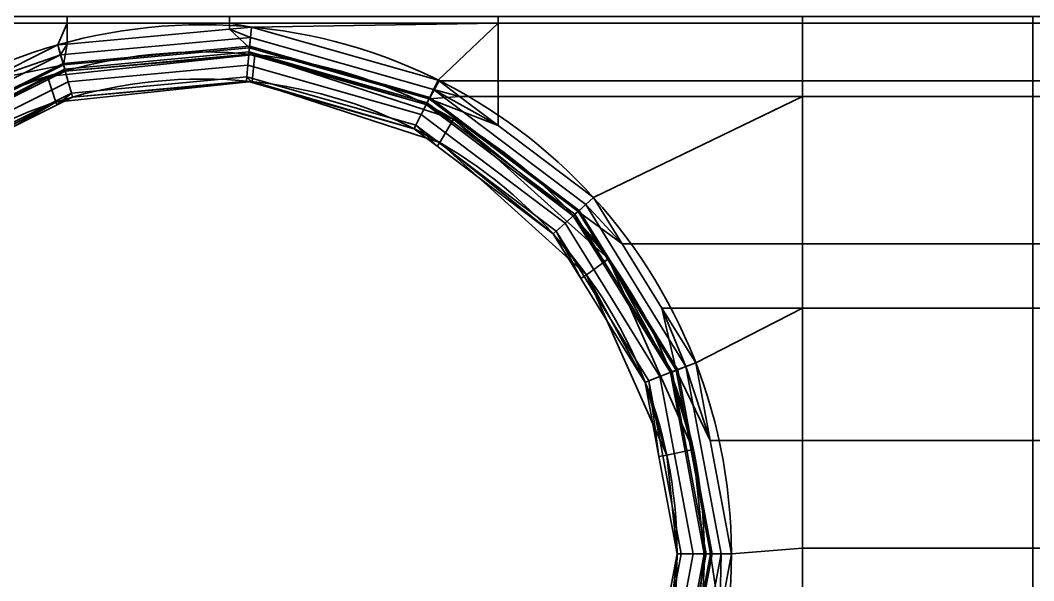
# Model space of a CAD drawing. Header units: millimetres. Extents: x 516 to 946, y 0 to 190.
# Drawn here: x 582.1 to 656.8, y 93 to 134.3 of the extents above; entities that cross this region are included whole.
import ezdxf

# ---------------------------------------------------------------- set-up
doc = ezdxf.new("R2010")
doc.units = ezdxf.units.MM
doc.layers.add('1', color=7, linetype='Continuous', true_color=0xffffff)

# ---------------------------------------------------------------- blocks, each defined once
blk = doc.blocks.new('UG_SURFACE_001')
at = {"layer": '1', "color": 252, "linetype": 'Continuous', "lineweight": 35}
for points in [[(70.005924, 134.602293, 3.5), (62.151741, 134.602293, 3.5), (62.151741, 134.107456, 3.5), (70.005924, 134.107456, 3.5)], [(70.005924, 134.107456, 1.5), (62.151741, 134.107456, 1.5), (62.151741, 134.602293, 1.5), (70.005924, 134.602293, 1.5)], [(81.981383, 134.602293, 3.5), (70.005924, 134.602293, 3.5), (70.005924, 134.107456, 3.5), (81.981383, 134.107456, 3.5)], [(81.981383, 134.107456, 1.5), (70.005924, 134.107456, 1.5), (70.005924, 134.602293, 1.5), (81.981383, 134.602293, 1.5)], [(101.811022, 134.602293, 3.5), (81.981383, 134.602293, 3.5), (81.981383, 134.107456, 3.5), (101.811022, 134.107456, 3.5)], [(101.811022, 134.107456, 1.5), (81.981383, 134.107456, 1.5), (81.981383, 134.602293, 1.5), (101.811022, 134.602293, 1.5)], [(124.23677, 134.602293, 3.5), (101.811022, 134.602293, 3.5), (101.811022, 134.107456, 3.5), (124.23677, 134.107456, 3.5)], [(124.23677, 134.107456, 1.5), (101.811022, 134.107456, 1.5), (101.811022, 134.602293, 1.5), (124.23677, 134.602293, 1.5)], [(141.220301, 134.602293, 3.5), (124.23677, 134.602293, 3.5), (124.23677, 134.107456, 3.5), (141.220301, 134.107456, 3.5)], [(141.220301, 134.107456, 1.5), (124.23677, 134.107456, 1.5), (124.23677, 134.602293, 1.5), (141.220301, 134.602293, 1.5)], [(149.199486, 134.602293, 3.5), (141.220301, 134.602293, 3.5), (141.220301, 134.107456, 3.5), (149.199486, 134.107456, 3.5)], [(149.199486, 134.107456, 1.5), (141.220301, 134.107456, 1.5), (141.220301, 134.602293, 1.5), (149.199486, 134.602293, 1.5)], [(64.011313, 129.864231, 3.5), (69.327146, 132.511199, 3.5), (70.005924, 134.107456, 3.5), (62.151741, 134.107456, 3.5)], [(62.151741, 134.107456, 1.5), (70.005924, 134.107456, 1.5), (69.327146, 132.511199, 1.5), (64.011313, 129.864231, 1.5)], [(69.327146, 132.511199, 3.5), (70.005924, 132.574096, 3.5), (70.005924, 134.107456, 3.5)], [(70.005924, 134.107456, 1.5), (70.005924, 132.574096, 1.5), (69.327146, 132.511199, 1.5)], [(81.981383, 133.683786, 3.5), (81.981383, 134.107456, 3.5), (70.005924, 134.107456, 3.5), (70.005924, 132.574096, 3.5)], [(70.005924, 132.574096, 1.5), (70.005924, 134.107456, 1.5), (81.981383, 134.107456, 1.5), (81.981383, 133.683786, 1.5)], [(81.981383, 134.107456, 3.5), (81.981383, 133.683786, 3.5), (83.598465, 133.833632, 3.5)], [(83.598465, 133.833632, 3.5), (101.811022, 134.107456, 3.5), (81.981383, 134.107456, 3.5)], [(81.981383, 134.107456, 1.5), (101.811022, 134.107456, 1.5), (83.598465, 133.833632, 1.5)], [(83.598465, 133.833632, 1.5), (81.981383, 133.683786, 1.5), (81.981383, 134.107456, 1.5)], [(83.527848, 133.071527, 3.652241), (83.598465, 133.833632, 3.5), (81.981383, 133.683786, 3.5)], [(81.981383, 133.683786, 1.5), (83.598465, 133.833632, 1.5), (83.457224, 132.309422, 1.804482)], [(83.598465, 133.833632, 1.5), (97.383797, 129.911363, 1.5), (96.701488, 128.541112, 1.804482), (83.457224, 132.309422, 1.804482)], [(83.527848, 133.071527, 3.652241), (97.042643, 129.226238, 3.652241), (97.383797, 129.911363, 3.5), (83.598465, 133.833632, 3.5)], [(83.598465, 133.833632, 3.5), (97.383797, 129.911363, 3.5), (101.811022, 134.107456, 3.5)], [(101.811022, 134.107456, 1.5), (97.383797, 129.911363, 1.5), (83.598465, 133.833632, 1.5)], [(97.383797, 129.911363, 3.5), (97.446218, 129.864231, 3.5), (101.811022, 129.864231, 3.5), (101.811022, 134.107456, 3.5)], [(101.811022, 134.107456, 1.5), (101.811022, 129.864231, 1.5), (97.446218, 129.864231, 1.5), (97.383797, 129.911363, 1.5)], [(124.23677, 134.107456, 3.5), (101.811022, 134.107456, 3.5), (101.811022, 129.864231, 3.5), (124.23677, 129.864231, 3.5)], [(124.23677, 129.864231, 1.5), (101.811022, 129.864231, 1.5), (101.811022, 134.107456, 1.5), (124.23677, 134.107456, 1.5)], [(141.220301, 134.107456, 3.5), (124.23677, 134.107456, 3.5), (124.23677, 129.864231, 3.5), (141.220301, 129.864231, 3.5)], [(141.220301, 129.864231, 1.5), (124.23677, 129.864231, 1.5), (124.23677, 134.107456, 1.5), (141.220301, 134.107456, 1.5)], [(149.199486, 134.107456, 3.5), (141.220301, 134.107456, 3.5), (141.220301, 129.864231, 3.5), (149.199486, 129.864231, 3.5)], [(149.199486, 129.864231, 1.5), (141.220301, 129.864231, 1.5), (141.220301, 134.107456, 1.5), (149.199486, 134.107456, 1.5)], [(81.981383, 133.683786, 3.5), (70.005924, 132.574096, 3.5), (69.536597, 131.775051, 3.652241), (83.527848, 133.071527, 3.652241)], [(69.714159, 131.150976, 4.085787), (83.467975, 132.425457, 4.085787), (83.527848, 133.071527, 3.652241), (69.536597, 131.775051, 3.652241)], [(83.457224, 132.309422, 1.804482), (69.746047, 131.038904, 1.804482), (70.005924, 132.574096, 1.5), (81.981383, 133.683786, 1.5)], [(83.467975, 132.425457, 4.085787), (96.753426, 128.64542, 4.085787), (97.042643, 129.226238, 3.652241), (83.527848, 133.071527, 3.652241)], [(69.536597, 131.775051, 3.652241), (69.327146, 132.511199, 3.5), (64.011313, 129.864231, 3.5)], [(64.011313, 129.864231, 1.5), (69.327146, 132.511199, 1.5), (69.746047, 131.038904, 1.804482)], [(70.005924, 132.574096, 3.5), (69.327146, 132.511199, 3.5), (69.536597, 131.775051, 3.652241)], [(69.746047, 131.038904, 1.804482), (69.327146, 132.511199, 1.5), (70.005924, 132.574096, 1.5)], [(69.832809, 130.733982, 4.734633), (83.427973, 131.993756, 4.734633), (83.467975, 132.425457, 4.085787), (69.714159, 131.150976, 4.085787)], [(69.746047, 131.038904, 1.804482), (83.457224, 132.309422, 1.804482), (83.337493, 131.017268, 2.671573), (70.101179, 129.790753, 2.671573)], [(83.457224, 132.309422, 1.804482), (96.701488, 128.541112, 1.804482), (96.123055, 127.379462, 2.671573), (83.337493, 131.017268, 2.671573)], [(83.427973, 131.993756, 4.734633), (96.56018, 128.257319, 4.734633), (96.753426, 128.64542, 4.085787), (83.467975, 132.425457, 4.085787)], [(64.011313, 129.864231, 3.5), (62.151741, 128.938273, 3.5), (56.958485, 125.5119, 3.652241), (69.536597, 131.775051, 3.652241)], [(57.349503, 124.994107, 4.085787), (69.714159, 131.150976, 4.085787), (69.536597, 131.775051, 3.652241), (56.958485, 125.5119, 3.652241)], [(69.874473, 130.587548, 5.5), (68.566374, 130.189091, 11.5), (83.86755, 131.797314, 11.5)], [(69.184408, 128.286973, 11.5), (83.658494, 129.808262, 11.5), (83.86755, 131.797314, 11.5), (68.566374, 130.189091, 11.5)], [(69.874473, 130.587548, 5.5), (83.413929, 131.842166, 5.5), (83.427973, 131.993756, 4.734633), (69.832809, 130.733982, 4.734633)], [(83.86755, 131.797314, 11.5), (83.413929, 131.842166, 5.5), (69.874473, 130.587548, 5.5)], [(83.427973, 131.993756, 4.734633), (83.413929, 131.842166, 5.5), (83.845384, 131.71941, 5.5)], [(83.86755, 131.797314, 11.5), (83.845384, 131.71941, 5.5), (83.413929, 131.842166, 5.5)], [(83.845384, 131.71941, 5.5), (96.49232, 128.121048, 5.5), (96.56018, 128.257319, 4.734633), (83.427973, 131.993756, 4.734633)], [(98.499998, 127.042934, 11.5), (83.86755, 131.797314, 11.5), (83.658494, 129.808262, 11.5), (97.499996, 125.310883, 11.5)], [(96.49232, 128.121048, 5.5), (83.845384, 131.71941, 5.5), (83.86755, 131.797314, 11.5)], [(83.86755, 131.797314, 11.5), (98.499998, 127.042934, 11.5), (96.49232, 128.121048, 5.5)], [(57.610773, 124.648131, 4.734633), (69.832809, 130.733982, 4.734633), (69.714159, 131.150976, 4.085787), (57.349503, 124.994107, 4.085787)], [(69.746047, 131.038904, 1.804482), (57.419721, 124.901123, 1.804482), (62.151741, 128.938273, 1.5), (64.011313, 129.864231, 1.5)], [(57.419721, 124.901123, 1.804482), (69.746047, 131.038904, 1.804482), (70.101179, 129.790753, 2.671573), (58.201756, 123.865537, 2.671573)], [(70.101179, 129.790753, 2.671573), (83.337493, 131.017268, 2.671573), (83.257489, 130.15388, 3.969266), (70.338473, 128.95675, 3.969266)], [(83.337493, 131.017268, 2.671573), (96.123055, 127.379462, 2.671573), (95.736563, 126.603276, 3.969266), (83.257489, 130.15388, 3.969266)], [(57.702519, 124.526635, 5.5), (55.242166, 122.496359, 11.5), (68.566374, 130.189091, 11.5)], [(68.566374, 130.189091, 11.5), (55.242166, 122.496359, 11.5), (56.580428, 121.010073, 11.5), (69.184408, 128.286973, 11.5)], [(69.832809, 130.733982, 4.734633), (57.610773, 124.648131, 4.734633), (57.702519, 124.526635, 5.5), (68.667278, 129.986435, 5.5)], [(68.566374, 130.189091, 11.5), (68.667278, 129.986435, 5.5), (57.702519, 124.526635, 5.5)], [(69.874473, 130.587548, 5.5), (68.667278, 129.986435, 5.5), (68.566374, 130.189091, 11.5)], [(68.667278, 129.986435, 5.5), (69.874473, 130.587548, 5.5), (69.832809, 130.733982, 4.734633)], [(70.338473, 128.95675, 3.969266), (83.257489, 130.15388, 3.969266), (83.229393, 129.8507, 5.5), (70.421793, 128.663898, 5.5)], [(83.637528, 129.734576, 5.5), (83.229393, 129.8507, 5.5), (83.257489, 130.15388, 3.969266)], [(83.257489, 130.15388, 3.969266), (95.736563, 126.603276, 3.969266), (95.600843, 126.330718, 5.5), (83.637528, 129.734576, 5.5)], [(58.201756, 123.865537, 2.671573), (70.101179, 129.790753, 2.671573), (70.338473, 128.95675, 3.969266), (58.724295, 123.173587, 3.969266)], [(83.658494, 129.808262, 11.5), (69.184408, 128.286973, 11.5), (70.421793, 128.663898, 5.5)], [(70.421793, 128.663898, 5.5), (83.229393, 129.8507, 5.5), (83.658494, 129.808262, 11.5)], [(83.229393, 129.8507, 5.5), (83.637528, 129.734576, 5.5), (83.658494, 129.808262, 11.5)], [(83.658494, 129.808262, 11.5), (83.637528, 129.734576, 5.5), (95.600843, 126.330718, 5.5)], [(95.600843, 126.330718, 5.5), (97.499996, 125.310883, 11.5), (83.658494, 129.808262, 11.5)], [(96.701488, 128.541112, 1.804482), (97.383797, 129.911363, 1.5), (97.446218, 129.864231, 1.5)], [(96.701488, 128.541112, 1.804482), (97.446218, 129.864231, 1.5), (98.961689, 128.719792, 1.5)], [(97.446218, 129.864231, 3.5), (97.383797, 129.911363, 3.5), (97.042643, 129.226238, 3.652241)], [(98.961689, 128.719792, 3.5), (97.446218, 129.864231, 3.5), (97.042643, 129.226238, 3.652241)], [(98.961689, 128.719792, 3.5), (101.811022, 128.719792, 3.5), (101.811022, 129.864231, 3.5), (97.446218, 129.864231, 3.5)], [(97.446218, 129.864231, 1.5), (101.811022, 129.864231, 1.5), (101.811022, 128.719792, 1.5), (98.961689, 128.719792, 1.5)], [(124.23677, 129.864231, 3.5), (101.811022, 129.864231, 3.5), (101.811022, 128.719792, 3.5), (124.23677, 128.719792, 3.5)], [(124.23677, 128.719792, 1.5), (101.811022, 128.719792, 1.5), (101.811022, 129.864231, 1.5), (124.23677, 129.864231, 1.5)], [(141.220301, 129.864231, 3.5), (124.23677, 129.864231, 3.5), (124.23677, 128.719792, 3.5), (141.220301, 128.719792, 3.5)], [(141.220301, 128.719792, 1.5), (124.23677, 128.719792, 1.5), (124.23677, 129.864231, 1.5), (141.220301, 129.864231, 1.5)], [(149.199486, 129.864231, 3.5), (141.220301, 129.864231, 3.5), (141.220301, 128.719792, 3.5), (149.199486, 128.719792, 3.5)], [(149.199486, 128.719792, 1.5), (141.220301, 128.719792, 1.5), (141.220301, 129.864231, 1.5), (149.199486, 129.864231, 1.5)], [(69.279857, 128.095284, 5.5), (58.907788, 122.930601, 5.5), (58.724295, 123.173587, 3.969266), (70.338473, 128.95675, 3.969266)], [(69.184408, 128.286973, 11.5), (69.279857, 128.095284, 5.5), (70.421793, 128.663898, 5.5)], [(70.338473, 128.95675, 3.969266), (70.421793, 128.663898, 5.5), (69.279857, 128.095284, 5.5)], [(96.56018, 128.257319, 4.734633), (107.455835, 120.0293, 4.734633), (107.776232, 120.321378, 4.085787), (96.753426, 128.64542, 4.085787)], [(98.961689, 128.719792, 1.5), (101.811022, 126.568079, 1.5), (96.701488, 128.541112, 1.804482)], [(96.753426, 128.64542, 4.085787), (107.776232, 120.321378, 4.085787), (108.255737, 120.758504, 3.652241), (97.042643, 129.226238, 3.652241)], [(97.042643, 129.226238, 3.652241), (108.255737, 120.758504, 3.652241), (108.821347, 121.274129, 3.5), (101.811022, 126.568079, 3.5)], [(101.811022, 126.568079, 3.5), (98.961689, 128.719792, 3.5), (97.042643, 129.226238, 3.652241)], [(101.811022, 126.568079, 3.5), (101.811022, 128.719792, 3.5), (98.961689, 128.719792, 3.5)], [(98.961689, 128.719792, 1.5), (101.811022, 128.719792, 1.5), (101.811022, 126.568079, 1.5)], [(124.23677, 128.719792, 3.5), (101.811022, 128.719792, 3.5), (101.811022, 126.568079, 3.5), (108.821347, 121.274129, 3.5)], [(108.821347, 121.274129, 1.5), (101.811022, 126.568079, 1.5), (101.811022, 128.719792, 1.5), (124.23677, 128.719792, 1.5)], [(108.821347, 121.274129, 3.5), (110.94401, 117.845915, 3.5), (124.23677, 117.845915, 3.5), (124.23677, 128.719792, 3.5)], [(124.23677, 128.719792, 1.5), (124.23677, 117.845915, 1.5), (110.94401, 117.845915, 1.5), (108.821347, 121.274129, 1.5)], [(141.220301, 128.719792, 3.5), (124.23677, 128.719792, 3.5), (124.23677, 117.845915, 3.5), (141.220301, 117.845915, 3.5)], [(141.220301, 117.845915, 1.5), (124.23677, 117.845915, 1.5), (124.23677, 128.719792, 1.5), (141.220301, 128.719792, 1.5)], [(149.199486, 128.719792, 3.5), (141.220301, 128.719792, 3.5), (141.220301, 117.845915, 3.5), (149.199486, 117.845915, 3.5)], [(149.199486, 117.845915, 1.5), (141.220301, 117.845915, 1.5), (141.220301, 128.719792, 1.5), (149.199486, 128.719792, 1.5)], [(69.184408, 128.286973, 11.5), (56.580428, 121.010073, 11.5), (58.907788, 122.930601, 5.5)], [(58.907788, 122.930601, 5.5), (69.279857, 128.095284, 5.5), (69.184408, 128.286973, 11.5)], [(96.701488, 128.541112, 1.804482), (107.690118, 120.242879, 1.804482), (106.731117, 119.368628, 2.671573), (96.123055, 127.379462, 2.671573)], [(96.56018, 128.257319, 4.734633), (96.49232, 128.121048, 5.5), (98.289348, 126.763985, 5.5)], [(98.499998, 127.042934, 11.5), (98.289348, 126.763985, 5.5), (96.49232, 128.121048, 5.5)], [(98.289348, 126.763985, 5.5), (107.343331, 119.926736, 5.5), (107.455835, 120.0293, 4.734633), (96.56018, 128.257319, 4.734633)], [(101.811022, 126.568079, 1.5), (108.821347, 121.274129, 1.5), (107.690118, 120.242879, 1.804482), (96.701488, 128.541112, 1.804482)], [(96.123055, 127.379462, 2.671573), (106.731117, 119.368628, 2.671573), (106.09033, 118.784472, 3.969266), (95.736563, 126.603276, 3.969266)], [(97.300731, 125.047013, 5.5), (95.600843, 126.330718, 5.5), (95.736563, 126.603276, 3.969266)], [(95.600843, 126.330718, 5.5), (97.300731, 125.047013, 5.5), (97.499996, 125.310883, 11.5)], [(95.736563, 126.603276, 3.969266), (106.09033, 118.784472, 3.969266), (105.865315, 118.57935, 5.5), (97.300731, 125.047013, 5.5)], [(97.499996, 125.310883, 11.5), (108.315594, 115.572482, 11.5), (109.93363, 116.748057, 11.5), (98.499998, 127.042934, 11.5)], [(107.343331, 119.926736, 5.5), (98.289348, 126.763985, 5.5), (98.499998, 127.042934, 11.5)], [(98.499998, 127.042934, 11.5), (109.93363, 116.748057, 11.5), (107.343331, 119.926736, 5.5)], [(97.499996, 125.310883, 11.5), (97.300731, 125.047013, 5.5), (105.865315, 118.57935, 5.5)], [(105.865315, 118.57935, 5.5), (108.315594, 115.572482, 11.5), (97.499996, 125.310883, 11.5)], [(107.690118, 120.242879, 1.804482), (108.821347, 121.274129, 1.5), (110.94401, 117.845915, 1.5)], [(110.94401, 117.845915, 3.5), (108.821347, 121.274129, 3.5), (108.255737, 120.758504, 3.652241)], [(107.776232, 120.321378, 4.085787), (115.047701, 108.577549, 4.085787), (115.652733, 108.811945, 3.652241), (108.255737, 120.758504, 3.652241)], [(108.255737, 120.758504, 3.652241), (115.652733, 108.811945, 3.652241), (113.881506, 113.101698, 3.5), (110.94401, 117.845915, 3.5)], [(107.690118, 120.242879, 1.804482), (114.939049, 108.535461, 1.804482), (113.728985, 108.066678, 2.671573), (106.731117, 119.368628, 2.671573)], [(107.455835, 120.0293, 4.734633), (107.343331, 119.926736, 5.5), (109.483905, 116.469592, 5.5)], [(109.93363, 116.748057, 11.5), (109.483905, 116.469592, 5.5), (107.343331, 119.926736, 5.5)], [(107.455835, 120.0293, 4.734633), (114.643432, 108.420938, 4.734633), (115.047701, 108.577549, 4.085787), (107.776232, 120.321378, 4.085787)], [(109.483905, 116.469592, 5.5), (114.501469, 108.365938, 5.5), (114.643432, 108.420938, 4.734633), (107.455835, 120.0293, 4.734633)], [(110.94401, 117.845915, 1.5), (113.881506, 113.101698, 1.5), (114.939049, 108.535461, 1.804482), (107.690118, 120.242879, 1.804482)], [(106.731117, 119.368628, 2.671573), (113.728985, 108.066678, 2.671573), (112.920448, 107.753448, 3.969266), (106.09033, 118.784472, 3.969266)], [(107.890181, 115.309075, 5.5), (105.865315, 118.57935, 5.5), (106.09033, 118.784472, 3.969266)], [(105.865315, 118.57935, 5.5), (107.890181, 115.309075, 5.5), (108.315594, 115.572482, 11.5)], [(106.09033, 118.784472, 3.969266), (112.920448, 107.753448, 3.969266), (112.636529, 107.643455, 5.5), (107.890181, 115.309075, 5.5)], [(113.881506, 113.101698, 3.5), (124.23677, 113.101698, 3.5), (124.23677, 117.845915, 3.5), (110.94401, 117.845915, 3.5)], [(110.94401, 117.845915, 1.5), (124.23677, 117.845915, 1.5), (124.23677, 113.101698, 1.5), (113.881506, 113.101698, 1.5)], [(141.220301, 117.845915, 3.5), (124.23677, 117.845915, 3.5), (124.23677, 113.101698, 3.5), (141.220301, 113.101698, 3.5)], [(141.220301, 113.101698, 1.5), (124.23677, 113.101698, 1.5), (124.23677, 117.845915, 1.5), (141.220301, 117.845915, 1.5)], [(149.199486, 117.845915, 3.5), (141.220301, 117.845915, 3.5), (141.220301, 113.101698, 3.5), (149.199486, 113.101698, 3.5)], [(149.199486, 113.101698, 1.5), (141.220301, 113.101698, 1.5), (141.220301, 117.845915, 1.5), (149.199486, 117.845915, 1.5)], [(116.191462, 102.692731, 11.5), (109.93363, 116.748057, 11.5), (108.315594, 115.572482, 11.5), (114.235163, 102.276906, 11.5)], [(114.501469, 108.365938, 5.5), (109.483905, 116.469592, 5.5), (109.93363, 116.748057, 11.5)], [(109.93363, 116.748057, 11.5), (116.191462, 102.692731, 11.5), (114.501469, 108.365938, 5.5)], [(108.315594, 115.572482, 11.5), (107.890181, 115.309075, 5.5), (112.636529, 107.643455, 5.5)], [(112.636529, 107.643455, 5.5), (114.235163, 102.276906, 11.5), (108.315594, 115.572482, 11.5)], [(115.652733, 108.811945, 3.652241), (116.366416, 109.088428, 3.5), (113.881506, 113.101698, 3.5)], [(113.881506, 113.101698, 1.5), (116.366416, 109.088428, 1.5), (114.939049, 108.535461, 1.804482)], [(124.23677, 113.101698, 3.5), (113.881506, 113.101698, 3.5), (116.366416, 109.088428, 3.5)], [(116.366416, 109.088428, 1.5), (113.881506, 113.101698, 1.5), (124.23677, 113.101698, 1.5)], [(116.366416, 109.088428, 3.5), (117.438793, 103.351697, 3.5), (124.23677, 103.351697, 3.5), (124.23677, 113.101698, 3.5)], [(124.23677, 113.101698, 1.5), (124.23677, 103.351697, 1.5), (117.438793, 103.351697, 1.5), (116.366416, 109.088428, 1.5)], [(141.220301, 113.101698, 3.5), (124.23677, 113.101698, 3.5), (124.23677, 103.351697, 3.5), (141.220301, 103.351697, 3.5)], [(141.220301, 103.351697, 1.5), (124.23677, 103.351697, 1.5), (124.23677, 113.101698, 1.5), (141.220301, 113.101698, 1.5)], [(149.199486, 113.101698, 3.5), (141.220301, 113.101698, 3.5), (141.220301, 103.351697, 3.5), (149.199486, 103.351697, 3.5)], [(149.199486, 103.351697, 1.5), (141.220301, 103.351697, 1.5), (141.220301, 113.101698, 1.5), (149.199486, 113.101698, 1.5)], [(114.939049, 108.535461, 1.804482), (117.469266, 94.999999, 1.804482), (116.171576, 94.999999, 2.671573), (113.728985, 108.066678, 2.671573)], [(114.643432, 108.420938, 4.734633), (114.501469, 108.365938, 5.5), (115.583234, 102.579035, 5.5)], [(114.643432, 108.420938, 4.734633), (117.152244, 94.999999, 4.734633), (117.585786, 94.999999, 4.085787), (115.047701, 108.577549, 4.085787)], [(115.583234, 102.579035, 5.5), (116.999999, 94.999999, 5.5), (117.152244, 94.999999, 4.734633), (114.643432, 108.420938, 4.734633)], [(114.939049, 108.535461, 1.804482), (116.366416, 109.088428, 1.5), (117.438793, 103.351697, 1.5)], [(117.438793, 103.351697, 1.5), (119.000003, 94.999999, 1.5), (117.469266, 94.999999, 1.804482), (114.939049, 108.535461, 1.804482)], [(115.047701, 108.577549, 4.085787), (117.585786, 94.999999, 4.085787), (118.234634, 94.999999, 3.652241), (115.652733, 108.811945, 3.652241)], [(117.438793, 103.351697, 3.5), (116.366416, 109.088428, 3.5), (115.652733, 108.811945, 3.652241)], [(115.652733, 108.811945, 3.652241), (118.234634, 94.999999, 3.652241), (119.000003, 94.999999, 3.5), (117.438793, 103.351697, 3.5)], [(113.659814, 102.169357, 5.5), (112.636529, 107.643455, 5.5), (112.920448, 107.753448, 3.969266)], [(112.636529, 107.643455, 5.5), (113.659814, 102.169357, 5.5), (114.235163, 102.276906, 11.5)], [(113.728985, 108.066678, 2.671573), (116.171576, 94.999999, 2.671573), (115.304485, 94.999999, 3.969266), (112.920448, 107.753448, 3.969266)], [(112.920448, 107.753448, 3.969266), (115.304485, 94.999999, 3.969266), (115.000002, 94.999999, 5.5), (113.659814, 102.169357, 5.5)], [(116.191462, 102.692731, 11.5), (115.583234, 102.579035, 5.5), (114.501469, 108.365938, 5.5)], [(119.000003, 94.999999, 3.5), (124.23677, 95.420301, 3.5), (124.23677, 103.351697, 3.5), (117.438793, 103.351697, 3.5)], [(117.438793, 103.351697, 1.5), (124.23677, 103.351697, 1.5), (124.23677, 95.420301, 1.5), (119.000003, 94.999999, 1.5)], [(141.220301, 103.351697, 3.5), (124.23677, 103.351697, 3.5), (124.23677, 95.420301, 3.5), (141.220301, 95.420301, 3.5)], [(141.220301, 95.420301, 1.5), (124.23677, 95.420301, 1.5), (124.23677, 103.351697, 1.5), (141.220301, 103.351697, 1.5)], [(149.199486, 103.351697, 3.5), (141.220301, 103.351697, 3.5), (141.220301, 95.420301, 3.5), (149.199486, 95.420301, 3.5)], [(149.199486, 95.420301, 1.5), (141.220301, 95.420301, 1.5), (141.220301, 103.351697, 1.5), (149.199486, 103.351697, 1.5)], [(114.235163, 102.276906, 11.5), (115.000002, 94.999999, 11.5), (116.999999, 94.999999, 11.5), (116.191462, 102.692731, 11.5)], [(116.999999, 94.999999, 5.5), (115.583234, 102.579035, 5.5), (116.191462, 102.692731, 11.5)], [(116.191462, 102.692731, 11.5), (116.999999, 94.999999, 11.5), (116.999999, 94.999999, 5.5)], [(114.235163, 102.276906, 11.5), (113.659814, 102.169357, 5.5), (115.000002, 94.999999, 5.5)], [(115.000002, 94.999999, 5.5), (115.000002, 94.999999, 11.5), (114.235163, 102.276906, 11.5)], [(116.171576, 94.999999, 2.671573), (113.728985, 81.93332, 2.671573), (112.920448, 82.246549, 3.969266), (115.304485, 94.999999, 3.969266)], [(113.659814, 87.83064, 5.5), (115.000002, 94.999999, 5.5), (115.304485, 94.999999, 3.969266), (112.920448, 82.246549, 3.969266)], [(115.000002, 94.999999, 5.5), (113.659814, 87.83064, 5.5), (114.235163, 87.723091, 11.5)], [(117.469266, 94.999999, 1.804482), (114.939049, 81.464536, 1.804482), (113.728985, 81.93332, 2.671573), (116.171576, 94.999999, 2.671573)], [(116.191462, 87.307267, 11.5), (116.999999, 94.999999, 11.5), (115.000002, 94.999999, 11.5), (114.235163, 87.723091, 11.5)], [(114.235163, 87.723091, 11.5), (115.000002, 94.999999, 11.5), (115.000002, 94.999999, 5.5)], [(114.643432, 81.579059, 4.734633), (117.152244, 94.999999, 4.734633), (116.999999, 94.999999, 5.5), (115.583234, 87.420963, 5.5)], [(117.152244, 94.999999, 4.734633), (114.643432, 81.579059, 4.734633), (115.047701, 81.422448, 4.085787), (117.585786, 94.999999, 4.085787)], [(118.13619, 90.379037, 1.5), (116.366416, 80.911577, 1.5), (114.939049, 81.464536, 1.804482), (117.469266, 94.999999, 1.804482)], [(117.585786, 94.999999, 4.085787), (115.047701, 81.422448, 4.085787), (115.652733, 81.18806, 3.652241), (118.234634, 94.999999, 3.652241)], [(116.191462, 87.307267, 11.5), (115.583234, 87.420963, 5.5), (116.999999, 94.999999, 5.5)], [(118.234634, 94.999999, 3.652241), (115.652733, 81.18806, 3.652241), (116.366416, 80.911577, 3.5), (118.13619, 90.379037, 3.5)], [(116.999999, 94.999999, 5.5), (116.999999, 94.999999, 11.5), (116.191462, 87.307267, 11.5)], [(117.469266, 94.999999, 1.804482), (119.000003, 94.999999, 1.5), (118.13619, 90.379037, 1.5)], [(119.000003, 94.999999, 3.5), (118.13619, 90.379037, 3.5), (124.23677, 90.379037, 3.5), (124.23677, 95.420301, 3.5)], [(119.000003, 94.999999, 1.5), (124.23677, 95.420301, 1.5), (124.23677, 90.379037, 1.5), (118.13619, 90.379037, 1.5)], [(118.13619, 90.379037, 3.5), (119.000003, 94.999999, 3.5), (118.234634, 94.999999, 3.652241)], [(141.220301, 95.420301, 3.5), (124.23677, 95.420301, 3.5), (124.23677, 90.379037, 3.5), (141.220301, 90.379037, 3.5)], [(141.220301, 90.379037, 1.5), (124.23677, 90.379037, 1.5), (124.23677, 95.420301, 1.5), (141.220301, 95.420301, 1.5)], [(149.199486, 95.420301, 3.5), (141.220301, 95.420301, 3.5), (141.220301, 90.379037, 3.5), (149.199486, 90.379037, 3.5)], [(149.199486, 90.379037, 1.5), (141.220301, 90.379037, 1.5), (141.220301, 95.420301, 1.5), (149.199486, 95.420301, 1.5)]]:
    blk.add_3dface(points, dxfattribs=at)
blk = doc.blocks.new('1стенка_MODEL')
at = {"layer": '1', "color": 252, "linetype": 'Continuous', "lineweight": 35, "extrusion": (0, 0, -1)}
for centre, radius in [((-80, 95, -3.5), 39), ((-80, 95, -5.5), 35)]:
    blk.add_circle(centre, radius, dxfattribs=at)
at = {"layer": '1', "color": 252, "linetype": 'Continuous', "lineweight": 35}
for centre, radius in [((80, 95, 1.5), 39), ((80, 95, 5.5), 37), ((80, 95, 11.5), 37), ((80, 95, 11.5), 35)]:
    blk.add_circle(centre, radius, dxfattribs=at)
blk.add_blockref('UG_SURFACE_001', (0, 0), dxfattribs=at)
blk = doc.blocks.new('UG_SURFACE_002')
at = {"layer": '1', "color": 252, "linetype": 'Continuous', "lineweight": 35}
for points in [[(411.964566, 119.470797, 5.067878), (7.481808, 169.135034, 5.067878), (7.455277, 169.084609, 4.8), (411.979973, 119.415216, 4.8)], [(149.334699, 151.664004, 3.5), (161.549926, 150.164157, 3.5), (411.979973, 119.415216, 4.8), (7.455277, 169.084609, 4.8)], [(411.920667, 119.629063, 5.294975), (7.557361, 169.278637, 5.294975), (7.481808, 169.135034, 5.067878), (411.964566, 119.470797, 5.067878)], [(411.854982, 119.865932, 5.446716), (7.670435, 169.493556, 5.446716), (7.557361, 169.278637, 5.294975), (411.920667, 119.629063, 5.294975)], [(7.670435, 169.493556, 5.446716), (411.854982, 119.865932, 5.446716), (216.667414, 144.101843, 5.5), (201.001778, 146.025345, 5.5)]]:
    blk.add_3dface(points, dxfattribs=at)
blk = doc.blocks.new('3пояс_верхний_MODEL')
at = {"layer": '1', "color": 252, "linetype": 'Continuous', "lineweight": 35}
blk.add_blockref('UG_SURFACE_002', (0, 0), dxfattribs=at)

msp = doc.modelspace()

# ---------------------------------------------------------------- block references
at = {"layer": '1', "color": 163, "linetype": 'Continuous', "lineweight": 70}
for name in ['1стенка_MODEL', '3пояс_верхний_MODEL']:
    msp.add_blockref(name, (515.550342, 0), dxfattribs=at)

doc.saveas('drawing.dxf')
